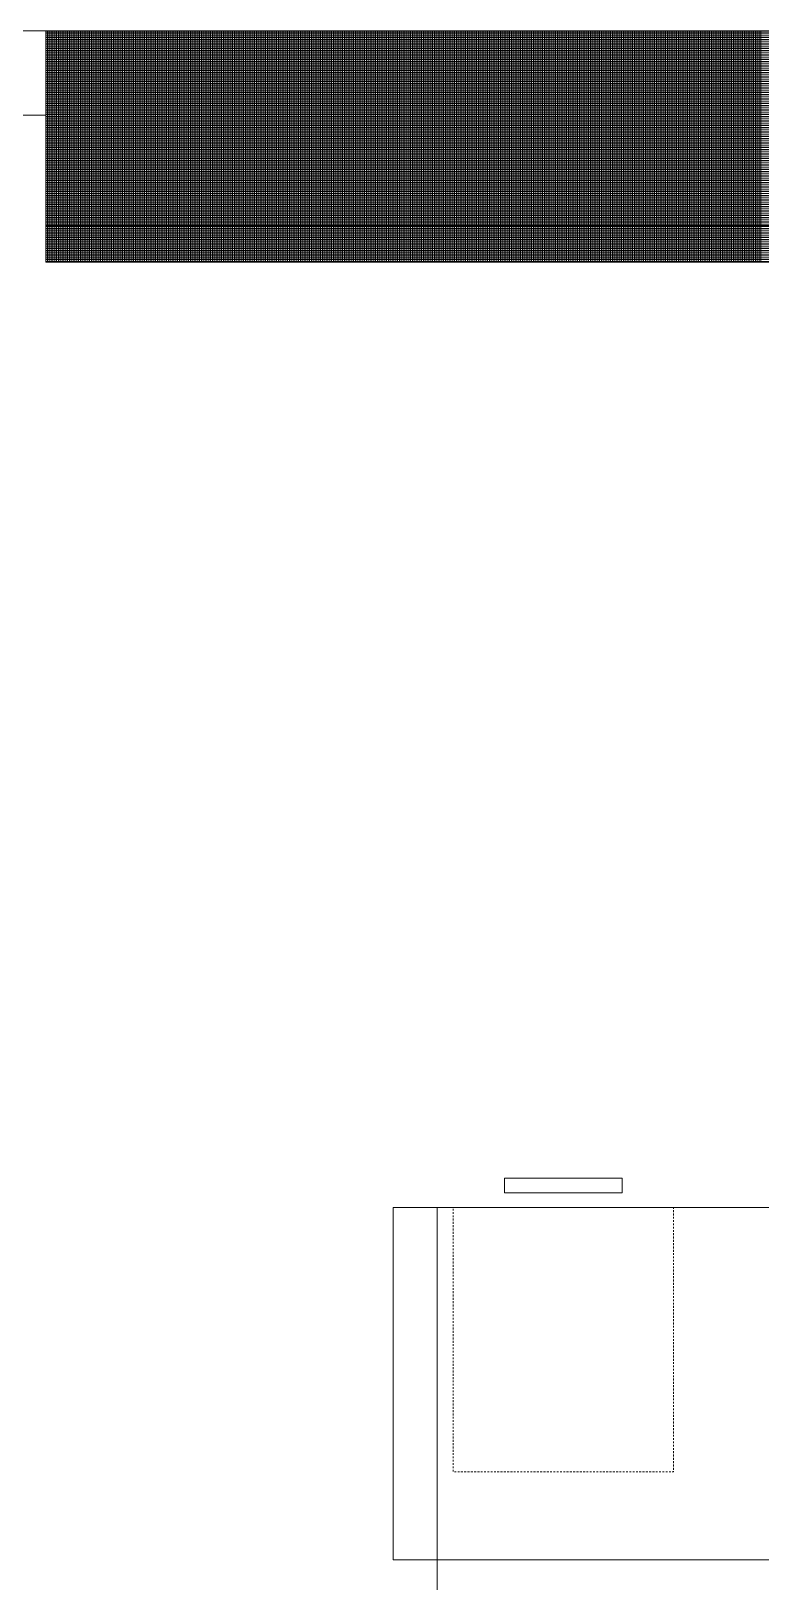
# Model space of a CAD drawing. Header units: inches. Extents: x -675 to 1187, y -924 to 1124.
# Drawn here: x 623.5 to 673.2, y 1018.5 to 1124.2 of the extents above; entities that cross this region are included whole.
import ezdxf

# ---------------------------------------------------------------- set-up
doc = ezdxf.new("R2010")
doc.units = ezdxf.units.IN
doc.header["$MEASUREMENT"] = 0
doc.linetypes.add('IMPORT-HIDDEN2', pattern=[0.1875, 0.125, -0.0625])
for name, color, linetype, lineweight in [('A-Furn', 250, 'Continuous', 13), ('A-Furn-File', 250, 'Continuous', 13), ('A-Furn-Panel', 250, 'Continuous', 13), ('Base_dwg', 8, 'Continuous', 9), ('core and shell', 50, 'Continuous', 9)]:
    doc.layers.add(name, color=color, linetype=linetype, lineweight=lineweight)

# ---------------------------------------------------------------- blocks, each defined once
blk = doc.blocks.new('Base_dwg_Ped file-727840-Level 1 Copy 1')
at = {"layer": 'A-Furn-File', "linetype": 'IMPORT-HIDDEN2', "flags": 128}
blk.add_lwpolyline([(-7.5, 0), (7.5, 0), (7.5, 18), (-7.5, 18)], close=True, dxfattribs=at)
at = {"layer": 'A-Furn-File', "flags": 128}
blk.add_lwpolyline([(-4, -2), (4, -2), (4, -1), (-4, -1)], close=True, dxfattribs=at)
blk = doc.blocks.new('Base_dwg-531197-Level 1 Copy 1')
at = {"layer": 'A-Furn', "flags": 128}
blk.add_lwpolyline([(1747.97, 1944), (1747.97, 2016), (1722.85, 2016), (1722.85, 1992), (1722.85, 1968), (1651.97, 1968), (1651.97, 1944)], close=True, dxfattribs=at)
at = {"layer": 'A-Furn-Panel', "flags": 128}
for points in [[(1648.97, 1944), (1651.97, 1944), (1651.97, 1968), (1648.97, 1968)], [(1747.97, 1941), (1651.97, 1941), (1651.97, 1944), (1747.97, 1944), (1747.97, 1941), (1722.85, 1941), (1722.85, 1944), (1747.97, 1944)]]:
    blk.add_lwpolyline(points, close=True, dxfattribs=at)
at = {"layer": 'core and shell'}
for p, q in [((1779.79, 2048.08), (1625.29, 2048.08)), ((1779.79, 2047.96), (1625.29, 2047.96)), ((1779.79, 2047.83), (1625.29, 2047.83)), ((1779.79, 2047.71), (1625.29, 2047.71)), ((1779.79, 2047.58), (1625.29, 2047.58)), ((1779.79, 2047.46), (1625.29, 2047.46)), ((1779.79, 2047.33), (1625.29, 2047.33)), ((1779.79, 2047.21), (1625.29, 2047.21)), ((1779.79, 2047.08), (1625.29, 2047.08)), ((1779.79, 2046.96), (1625.29, 2046.96)), ((1779.79, 2046.83), (1625.29, 2046.83)), ((1779.79, 2046.71), (1625.29, 2046.71)), ((1779.79, 2046.58), (1625.29, 2046.58)), ((1779.79, 2046.46), (1625.29, 2046.46)), ((1779.79, 2046.33), (1625.29, 2046.33)), ((1779.79, 2046.21), (1625.29, 2046.21)), ((1779.79, 2046.08), (1625.29, 2046.08)), ((1779.79, 2045.96), (1625.29, 2045.96)), ((1779.79, 2045.83), (1625.29, 2045.83)), ((1779.79, 2045.71), (1625.29, 2045.71)), ((1779.79, 2045.58), (1625.29, 2045.58)), ((1779.79, 2045.46), (1625.29, 2045.46)), ((1779.79, 2045.33), (1625.29, 2045.33)), ((1779.79, 2045.21), (1625.29, 2045.21)), ((1779.79, 2045.08), (1625.29, 2045.08)), ((1779.79, 2044.96), (1625.29, 2044.96)), ((1779.79, 2044.83), (1625.29, 2044.83)), ((1779.79, 2044.71), (1625.29, 2044.71)), ((1779.79, 2044.58), (1625.29, 2044.58)), ((1779.79, 2044.46), (1625.29, 2044.46)), ((1779.79, 2044.33), (1625.29, 2044.33)), ((1779.79, 2044.21), (1625.29, 2044.21)), ((1779.79, 2044.08), (1625.29, 2044.08)), ((1779.79, 2043.96), (1625.29, 2043.96)), ((1779.79, 2043.83), (1625.29, 2043.83)), ((1779.79, 2043.71), (1625.29, 2043.71)), ((1779.79, 2043.58), (1625.29, 2043.58)), ((1779.79, 2043.46), (1625.29, 2043.46)), ((1779.79, 2043.33), (1625.29, 2043.33)), ((1779.79, 2043.21), (1625.29, 2043.21)), ((1779.79, 2043.08), (1625.29, 2043.08)), ((1779.79, 2042.96), (1625.29, 2042.96)), ((1779.79, 2042.83), (1625.29, 2042.83)), ((1779.79, 2042.71), (1625.29, 2042.71)), ((1779.79, 2042.58), (1625.29, 2042.58)), ((1779.79, 2042.46), (1625.29, 2042.46)), ((1779.79, 2042.33), (1625.29, 2042.33)), ((1779.79, 2042.21), (1625.29, 2042.21)), ((1779.79, 2042.08), (1625.29, 2042.08)), ((1779.79, 2041.96), (1625.29, 2041.96)), ((1779.79, 2041.83), (1625.29, 2041.83)), ((1779.79, 2041.71), (1625.29, 2041.71)), ((1779.79, 2041.58), (1625.29, 2041.58)), ((1779.79, 2041.46), (1625.29, 2041.46)), ((1779.79, 2041.33), (1625.29, 2041.33)), ((1779.79, 2041.21), (1625.29, 2041.21)), ((1779.79, 2041.08), (1625.29, 2041.08)), ((1779.79, 2040.96), (1625.29, 2040.96)), ((1779.79, 2040.83), (1625.29, 2040.83)), ((1779.79, 2040.71), (1625.29, 2040.71)), ((1779.79, 2040.58), (1625.29, 2040.58)), ((1779.79, 2040.46), (1625.29, 2040.46)), ((1779.79, 2040.33), (1625.29, 2040.33)), ((1779.79, 2040.21), (1625.29, 2040.21)), ((1779.79, 2040.08), (1625.29, 2040.08)), ((1779.79, 2039.96), (1625.29, 2039.96)), ((1779.79, 2039.83), (1625.29, 2039.83)), ((1779.79, 2039.71), (1625.29, 2039.71)), ((1779.79, 2039.58), (1625.29, 2039.58)), ((1779.79, 2039.46), (1625.29, 2039.46)), ((1779.79, 2039.33), (1625.29, 2039.33)), ((1779.79, 2039.21), (1625.29, 2039.21)), ((1779.79, 2039.08), (1625.29, 2039.08)), ((1779.79, 2038.96), (1625.29, 2038.96)), ((1779.79, 2038.83), (1625.29, 2038.83)), ((1779.79, 2038.71), (1625.29, 2038.71)), ((1779.79, 2038.58), (1625.29, 2038.58)), ((1779.79, 2038.46), (1625.29, 2038.46)), ((1779.79, 2038.33), (1625.29, 2038.33)), ((1779.79, 2038.21), (1625.29, 2038.21)), ((1779.79, 2038.08), (1625.29, 2038.08)), ((1779.79, 2037.96), (1625.29, 2037.96)), ((1779.79, 2037.83), (1625.29, 2037.83)), ((1779.79, 2037.71), (1625.29, 2037.71)), ((1779.79, 2037.58), (1625.29, 2037.58)), ((1779.79, 2037.46), (1625.29, 2037.46)), ((1779.79, 2037.33), (1625.29, 2037.33)), ((1779.79, 2037.21), (1625.29, 2037.21)), ((1779.79, 2037.08), (1625.29, 2037.08)), ((1779.79, 2036.96), (1625.29, 2036.96)), ((1779.79, 2036.83), (1625.29, 2036.83)), ((1779.79, 2036.71), (1625.29, 2036.71)), ((1779.79, 2036.58), (1625.29, 2036.58)), ((1779.79, 2036.46), (1625.29, 2036.46)), ((1779.79, 2036.33), (1625.29, 2036.33)), ((1779.79, 2036.21), (1625.29, 2036.21)), ((1779.79, 2036.08), (1625.29, 2036.08)), ((1779.79, 2035.96), (1625.29, 2035.96)), ((1779.79, 2035.83), (1625.29, 2035.83)), ((1779.79, 2035.71), (1625.29, 2035.71)), ((1779.79, 2035.58), (1625.29, 2035.58)), ((1779.79, 2035.46), (1625.29, 2035.46)), ((1779.79, 2035.33), (1625.29, 2035.33)), ((1779.79, 2035.21), (1625.29, 2035.21)), ((1779.79, 2035.08), (1625.29, 2035.08)), ((1779.79, 2034.96), (1625.29, 2034.96)), ((1779.79, 2034.83), (1625.29, 2034.83)), ((1779.79, 2034.71), (1625.29, 2034.71)), ((1779.79, 2034.58), (1625.29, 2034.58)), ((1779.79, 2034.46), (1625.29, 2034.46)), ((1779.79, 2034.33), (1625.29, 2034.33)), ((1779.79, 2034.21), (1625.29, 2034.21)), ((1779.79, 2034.08), (1625.29, 2034.08)), ((1779.79, 2033.96), (1625.29, 2033.96)), ((1779.79, 2033.83), (1625.29, 2033.83)), ((1779.79, 2033.71), (1625.29, 2033.71)), ((1779.79, 2033.58), (1625.29, 2033.58)), ((1779.79, 2033.46), (1625.29, 2033.46)), ((1779.79, 2033.33), (1625.29, 2033.33)), ((1779.79, 2033.21), (1625.29, 2033.21)), ((1779.79, 2033.08), (1625.29, 2033.08)), ((1779.79, 2032.96), (1625.29, 2032.96)), ((1779.79, 2032.83), (1625.29, 2032.83)), ((1779.79, 2032.71), (1625.29, 2032.71)), ((1779.79, 2032.58), (1625.29, 2032.58)), ((1779.79, 2032.46), (1625.29, 2032.46))]:
    blk.add_line(p, q, dxfattribs=at)
at = {"layer": 'core and shell', "flags": 128}
for points in [[(1623.29, 2042.41), (1625.29, 2042.41), (1625.29, 2048.16), (1623.29, 2048.16), (1623.29, 2042.41)], [(1779.79, 2034.91), (1779.79, 2048.16), (1625.29, 2048.16), (1625.29, 2034.91), (1779.79, 2034.91)], [(1625.4, 2032.41), (1625.4, 2034.91), (1625.4, 2048.16)], [(1625.52, 2032.41), (1625.52, 2034.91), (1625.52, 2048.16)], [(1625.65, 2032.41), (1625.65, 2034.91), (1625.65, 2048.16)], [(1625.77, 2032.41), (1625.77, 2034.91), (1625.77, 2048.16)], [(1625.9, 2032.41), (1625.9, 2034.91), (1625.9, 2048.16)], [(1626.02, 2032.41), (1626.02, 2034.91), (1626.02, 2048.16)], [(1626.15, 2032.41), (1626.15, 2034.91), (1626.15, 2048.16)], [(1626.27, 2032.41), (1626.27, 2034.91), (1626.27, 2048.16)], [(1626.4, 2032.41), (1626.4, 2034.91), (1626.4, 2048.16)], [(1626.52, 2032.41), (1626.52, 2034.91), (1626.52, 2048.16)], [(1626.65, 2032.41), (1626.65, 2034.91), (1626.65, 2048.16)], [(1626.77, 2032.41), (1626.77, 2034.91), (1626.77, 2048.16)], [(1626.9, 2032.41), (1626.9, 2034.91), (1626.9, 2048.16)], [(1627.02, 2032.41), (1627.02, 2034.91), (1627.02, 2048.16)], [(1627.15, 2032.41), (1627.15, 2034.91), (1627.15, 2048.16)], [(1627.27, 2032.41), (1627.27, 2034.91), (1627.27, 2048.16)], [(1627.4, 2032.41), (1627.4, 2034.91), (1627.4, 2048.16)], [(1627.52, 2032.41), (1627.52, 2034.91), (1627.52, 2048.16)], [(1627.65, 2032.41), (1627.65, 2034.91), (1627.65, 2048.16)], [(1627.77, 2032.41), (1627.77, 2034.91), (1627.77, 2048.16)], [(1627.9, 2032.41), (1627.9, 2034.91), (1627.9, 2048.16)], [(1628.02, 2032.41), (1628.02, 2034.91), (1628.02, 2048.16)], [(1628.15, 2032.41), (1628.15, 2034.91), (1628.15, 2048.16)], [(1628.27, 2032.41), (1628.27, 2034.91), (1628.27, 2048.16)], [(1628.4, 2032.41), (1628.4, 2034.91), (1628.4, 2048.16)], [(1628.52, 2032.41), (1628.52, 2034.91), (1628.52, 2048.16)], [(1628.65, 2032.41), (1628.65, 2034.91), (1628.65, 2048.16)], [(1628.77, 2032.41), (1628.77, 2034.91), (1628.77, 2048.16)], [(1628.9, 2032.41), (1628.9, 2034.91), (1628.9, 2048.16)], [(1629.02, 2032.41), (1629.02, 2034.91), (1629.02, 2048.16)], [(1629.15, 2032.41), (1629.15, 2034.91), (1629.15, 2048.16)], [(1629.27, 2032.41), (1629.27, 2034.91), (1629.27, 2048.16)], [(1629.4, 2032.41), (1629.4, 2034.91), (1629.4, 2048.16)], [(1629.52, 2032.41), (1629.52, 2034.91), (1629.52, 2048.16)], [(1629.65, 2032.41), (1629.65, 2034.91), (1629.65, 2048.16)], [(1629.77, 2032.41), (1629.77, 2034.91), (1629.77, 2048.16)], [(1629.9, 2032.41), (1629.9, 2034.91), (1629.9, 2048.16)], [(1630.02, 2032.41), (1630.02, 2034.91), (1630.02, 2048.16)], [(1630.15, 2032.41), (1630.15, 2034.91), (1630.15, 2048.16)], [(1630.27, 2032.41), (1630.27, 2034.91), (1630.27, 2048.16)], [(1630.4, 2032.41), (1630.4, 2034.91), (1630.4, 2048.16)], [(1630.52, 2032.41), (1630.52, 2034.91), (1630.52, 2048.16)], [(1630.65, 2032.41), (1630.65, 2034.91), (1630.65, 2048.16)], [(1630.77, 2032.41), (1630.77, 2034.91), (1630.77, 2048.16)], [(1630.9, 2032.41), (1630.9, 2034.91), (1630.9, 2048.16)], [(1631.02, 2032.41), (1631.02, 2034.91), (1631.02, 2048.16)], [(1631.15, 2032.41), (1631.15, 2034.91), (1631.15, 2048.16)], [(1631.27, 2032.41), (1631.27, 2034.91), (1631.27, 2048.16)], [(1631.4, 2032.41), (1631.4, 2034.91), (1631.4, 2048.16)], [(1631.52, 2032.41), (1631.52, 2034.91), (1631.52, 2048.16)], [(1631.65, 2032.41), (1631.65, 2034.91), (1631.65, 2048.16)], [(1631.77, 2032.41), (1631.77, 2034.91), (1631.77, 2048.16)], [(1631.9, 2032.41), (1631.9, 2034.91), (1631.9, 2048.16)], [(1632.02, 2032.41), (1632.02, 2034.91), (1632.02, 2048.16)], [(1632.15, 2032.41), (1632.15, 2034.91), (1632.15, 2048.16)], [(1632.27, 2032.41), (1632.27, 2034.91), (1632.27, 2048.16)], [(1632.4, 2032.41), (1632.4, 2034.91), (1632.4, 2048.16)], [(1632.52, 2032.41), (1632.52, 2034.91), (1632.52, 2048.16)], [(1632.65, 2032.41), (1632.65, 2034.91), (1632.65, 2048.16)], [(1632.77, 2032.41), (1632.77, 2034.91), (1632.77, 2048.16)], [(1632.9, 2032.41), (1632.9, 2034.91), (1632.9, 2048.16)], [(1633.02, 2032.41), (1633.02, 2034.91), (1633.02, 2048.16)], [(1633.15, 2032.41), (1633.15, 2034.91), (1633.15, 2048.16)], [(1633.27, 2032.41), (1633.27, 2034.91), (1633.27, 2048.16)], [(1633.4, 2032.41), (1633.4, 2034.91), (1633.4, 2048.16)], [(1633.52, 2032.41), (1633.52, 2034.91), (1633.52, 2048.16)], [(1633.65, 2032.41), (1633.65, 2034.91), (1633.65, 2048.16)], [(1633.77, 2032.41), (1633.77, 2034.91), (1633.77, 2048.16)], [(1633.9, 2032.41), (1633.9, 2034.91), (1633.9, 2048.16)], [(1634.02, 2032.41), (1634.02, 2034.91), (1634.02, 2048.16)], [(1634.15, 2032.41), (1634.15, 2034.91), (1634.15, 2048.16)], [(1634.27, 2032.41), (1634.27, 2034.91), (1634.27, 2048.16)], [(1634.4, 2032.41), (1634.4, 2034.91), (1634.4, 2048.16)], [(1634.52, 2032.41), (1634.52, 2034.91), (1634.52, 2048.16)], [(1634.65, 2032.41), (1634.65, 2034.91), (1634.65, 2048.16)], [(1634.77, 2032.41), (1634.77, 2034.91), (1634.77, 2048.16)], [(1634.9, 2032.41), (1634.9, 2034.91), (1634.9, 2048.16)], [(1635.02, 2032.41), (1635.02, 2034.91), (1635.02, 2048.16)], [(1635.15, 2032.41), (1635.15, 2034.91), (1635.15, 2048.16)], [(1635.27, 2032.41), (1635.27, 2034.91), (1635.27, 2048.16)], [(1635.4, 2032.41), (1635.4, 2034.91), (1635.4, 2048.16)], [(1635.52, 2032.41), (1635.52, 2034.91), (1635.52, 2048.16)], [(1635.65, 2032.41), (1635.65, 2034.91), (1635.65, 2048.16)], [(1635.77, 2032.41), (1635.77, 2034.91), (1635.77, 2048.16)], [(1635.9, 2032.41), (1635.9, 2034.91), (1635.9, 2048.16)], [(1636.02, 2032.41), (1636.02, 2034.91), (1636.02, 2048.16)], [(1636.15, 2032.41), (1636.15, 2034.91), (1636.15, 2048.16)], [(1636.27, 2032.41), (1636.27, 2034.91), (1636.27, 2048.16)], [(1636.4, 2032.41), (1636.4, 2034.91), (1636.4, 2048.16)], [(1636.52, 2032.41), (1636.52, 2034.91), (1636.52, 2048.16)], [(1636.65, 2032.41), (1636.65, 2034.91), (1636.65, 2048.16)], [(1636.77, 2032.41), (1636.77, 2034.91), (1636.77, 2048.16)], [(1636.9, 2032.41), (1636.9, 2034.91), (1636.9, 2048.16)], [(1637.02, 2032.41), (1637.02, 2034.91), (1637.02, 2048.16)], [(1637.15, 2032.41), (1637.15, 2034.91), (1637.15, 2048.16)], [(1637.27, 2032.41), (1637.27, 2034.91), (1637.27, 2048.16)], [(1637.4, 2032.41), (1637.4, 2034.91), (1637.4, 2048.16)], [(1637.52, 2032.41), (1637.52, 2034.91), (1637.52, 2048.16)], [(1637.65, 2032.41), (1637.65, 2034.91), (1637.65, 2048.16)], [(1637.77, 2032.41), (1637.77, 2034.91), (1637.77, 2048.16)], [(1637.9, 2032.41), (1637.9, 2034.91), (1637.9, 2048.16)], [(1638.02, 2032.41), (1638.02, 2034.91), (1638.02, 2048.16)], [(1638.15, 2032.41), (1638.15, 2034.91), (1638.15, 2048.16)], [(1638.27, 2032.41), (1638.27, 2034.91), (1638.27, 2048.16)], [(1638.4, 2032.41), (1638.4, 2034.91), (1638.4, 2048.16)], [(1638.52, 2032.41), (1638.52, 2034.91), (1638.52, 2048.16)], [(1638.65, 2032.41), (1638.65, 2034.91), (1638.65, 2048.16)], [(1638.77, 2032.41), (1638.77, 2034.91), (1638.77, 2048.16)], [(1638.9, 2032.41), (1638.9, 2034.91), (1638.9, 2048.16)], [(1639.02, 2032.41), (1639.02, 2034.91), (1639.02, 2048.16)], [(1639.15, 2032.41), (1639.15, 2034.91), (1639.15, 2048.16)], [(1639.27, 2032.41), (1639.27, 2034.91), (1639.27, 2048.16)], [(1639.4, 2032.41), (1639.4, 2034.91), (1639.4, 2048.16)], [(1639.52, 2032.41), (1639.52, 2034.91), (1639.52, 2048.16)], [(1639.65, 2032.41), (1639.65, 2034.91), (1639.65, 2048.16)], [(1639.77, 2032.41), (1639.77, 2034.91), (1639.77, 2048.16)], [(1639.9, 2032.41), (1639.9, 2034.91), (1639.9, 2048.16)], [(1640.02, 2032.41), (1640.02, 2034.91), (1640.02, 2048.16)], [(1640.15, 2032.41), (1640.15, 2034.91), (1640.15, 2048.16)], [(1640.27, 2032.41), (1640.27, 2034.91), (1640.27, 2048.16)], [(1640.4, 2032.41), (1640.4, 2034.91), (1640.4, 2048.16)], [(1640.52, 2032.41), (1640.52, 2034.91), (1640.52, 2048.16)], [(1640.65, 2032.41), (1640.65, 2034.91), (1640.65, 2048.16)], [(1640.77, 2032.41), (1640.77, 2034.91), (1640.77, 2048.16)], [(1640.9, 2032.41), (1640.9, 2034.91), (1640.9, 2048.16)], [(1641.02, 2032.41), (1641.02, 2034.91), (1641.02, 2048.16)], [(1641.15, 2032.41), (1641.15, 2034.91), (1641.15, 2048.16)], [(1641.27, 2032.41), (1641.27, 2034.91), (1641.27, 2048.16)], [(1641.4, 2032.41), (1641.4, 2034.91), (1641.4, 2048.16)], [(1641.52, 2032.41), (1641.52, 2034.91), (1641.52, 2048.16)], [(1641.65, 2032.41), (1641.65, 2034.91), (1641.65, 2048.16)], [(1641.77, 2032.41), (1641.77, 2034.91), (1641.77, 2048.16)], [(1641.9, 2032.41), (1641.9, 2034.91), (1641.9, 2048.16)], [(1642.02, 2032.41), (1642.02, 2034.91), (1642.02, 2048.16)], [(1642.15, 2032.41), (1642.15, 2034.91), (1642.15, 2048.16)], [(1642.27, 2032.41), (1642.27, 2034.91), (1642.27, 2048.16)], [(1642.4, 2032.41), (1642.4, 2034.91), (1642.4, 2048.16)], [(1642.52, 2032.41), (1642.52, 2034.91), (1642.52, 2048.16)], [(1642.65, 2032.41), (1642.65, 2034.91), (1642.65, 2048.16)], [(1642.77, 2032.41), (1642.77, 2034.91), (1642.77, 2048.16)], [(1642.9, 2032.41), (1642.9, 2034.91), (1642.9, 2048.16)], [(1643.02, 2032.41), (1643.02, 2034.91), (1643.02, 2048.16)], [(1643.15, 2032.41), (1643.15, 2034.91), (1643.15, 2048.16)], [(1643.27, 2032.41), (1643.27, 2034.91), (1643.27, 2048.16)], [(1643.4, 2032.41), (1643.4, 2034.91), (1643.4, 2048.16)], [(1643.52, 2032.41), (1643.52, 2034.91), (1643.52, 2048.16)], [(1643.65, 2032.41), (1643.65, 2034.91), (1643.65, 2048.16)], [(1643.77, 2032.41), (1643.77, 2034.91), (1643.77, 2048.16)], [(1643.9, 2032.41), (1643.9, 2034.91), (1643.9, 2048.16)], [(1644.02, 2032.41), (1644.02, 2034.91), (1644.02, 2048.16)], [(1644.15, 2032.41), (1644.15, 2034.91), (1644.15, 2048.16)], [(1644.27, 2032.41), (1644.27, 2034.91), (1644.27, 2048.16)], [(1644.4, 2032.41), (1644.4, 2034.91), (1644.4, 2048.16)], [(1644.52, 2032.41), (1644.52, 2034.91), (1644.52, 2048.16)], [(1644.65, 2032.41), (1644.65, 2034.91), (1644.65, 2048.16)], [(1644.77, 2032.41), (1644.77, 2034.91), (1644.77, 2048.16)], [(1644.9, 2032.41), (1644.9, 2034.91), (1644.9, 2048.16)], [(1645.02, 2032.41), (1645.02, 2034.91), (1645.02, 2048.16)], [(1645.15, 2032.41), (1645.15, 2034.91), (1645.15, 2048.16)], [(1645.27, 2032.41), (1645.27, 2034.91), (1645.27, 2048.16)], [(1645.4, 2032.41), (1645.4, 2034.91), (1645.4, 2048.16)], [(1645.52, 2032.41), (1645.52, 2034.91), (1645.52, 2048.16)], [(1645.65, 2032.41), (1645.65, 2034.91), (1645.65, 2048.16)], [(1645.77, 2032.41), (1645.77, 2034.91), (1645.77, 2048.16)], [(1645.9, 2032.41), (1645.9, 2034.91), (1645.9, 2048.16)], [(1646.02, 2032.41), (1646.02, 2034.91), (1646.02, 2048.16)], [(1646.15, 2032.41), (1646.15, 2034.91), (1646.15, 2048.16)], [(1646.27, 2032.41), (1646.27, 2034.91), (1646.27, 2048.16)], [(1646.4, 2032.41), (1646.4, 2034.91), (1646.4, 2048.16)], [(1646.52, 2032.41), (1646.52, 2034.91), (1646.52, 2048.16)], [(1646.65, 2032.41), (1646.65, 2034.91), (1646.65, 2048.16)], [(1646.77, 2032.41), (1646.77, 2034.91), (1646.77, 2048.16)], [(1646.9, 2032.41), (1646.9, 2034.91), (1646.9, 2048.16)], [(1647.02, 2032.41), (1647.02, 2034.91), (1647.02, 2048.16)], [(1647.15, 2032.41), (1647.15, 2034.91), (1647.15, 2048.16)], [(1647.27, 2032.41), (1647.27, 2034.91), (1647.27, 2048.16)], [(1647.4, 2032.41), (1647.4, 2034.91), (1647.4, 2048.16)], [(1647.52, 2032.41), (1647.52, 2034.91), (1647.52, 2048.16)], [(1647.65, 2032.41), (1647.65, 2034.91), (1647.65, 2048.16)], [(1647.77, 2032.41), (1647.77, 2034.91), (1647.77, 2048.16)], [(1647.9, 2032.41), (1647.9, 2034.91), (1647.9, 2048.16)], [(1648.02, 2032.41), (1648.02, 2034.91), (1648.02, 2048.16)], [(1648.15, 2032.41), (1648.15, 2034.91), (1648.15, 2048.16)], [(1648.27, 2032.41), (1648.27, 2034.91), (1648.27, 2048.16)], [(1648.4, 2032.41), (1648.4, 2034.91), (1648.4, 2048.16)], [(1648.52, 2032.41), (1648.52, 2034.91), (1648.52, 2048.16)], [(1648.65, 2032.41), (1648.65, 2034.91), (1648.65, 2048.16)], [(1648.77, 2032.41), (1648.77, 2034.91), (1648.77, 2048.16)], [(1648.9, 2032.41), (1648.9, 2034.91), (1648.9, 2048.16)], [(1649.02, 2032.41), (1649.02, 2034.91), (1649.02, 2048.16)], [(1649.15, 2032.41), (1649.15, 2034.91), (1649.15, 2048.16)], [(1649.27, 2032.41), (1649.27, 2034.91), (1649.27, 2048.16)], [(1649.4, 2032.41), (1649.4, 2034.91), (1649.4, 2048.16)], [(1649.52, 2032.41), (1649.52, 2034.91), (1649.52, 2048.16)], [(1649.65, 2032.41), (1649.65, 2034.91), (1649.65, 2048.16)], [(1649.77, 2032.41), (1649.77, 2034.91), (1649.77, 2048.16)], [(1649.9, 2032.41), (1649.9, 2034.91), (1649.9, 2048.16)], [(1650.02, 2032.41), (1650.02, 2034.91), (1650.02, 2048.16)], [(1650.15, 2032.41), (1650.15, 2034.91), (1650.15, 2048.16)], [(1650.27, 2032.41), (1650.27, 2034.91), (1650.27, 2048.16)], [(1650.4, 2032.41), (1650.4, 2034.91), (1650.4, 2048.16)], [(1650.52, 2032.41), (1650.52, 2034.91), (1650.52, 2048.16)], [(1650.65, 2032.41), (1650.65, 2034.91), (1650.65, 2048.16)], [(1650.77, 2032.41), (1650.77, 2034.91), (1650.77, 2048.16)], [(1650.9, 2032.41), (1650.9, 2034.91), (1650.9, 2048.16)], [(1651.02, 2032.41), (1651.02, 2034.91), (1651.02, 2048.16)], [(1651.15, 2032.41), (1651.15, 2034.91), (1651.15, 2048.16)], [(1651.27, 2032.41), (1651.27, 2034.91), (1651.27, 2048.16)], [(1651.4, 2032.41), (1651.4, 2034.91), (1651.4, 2048.16)], [(1651.52, 2032.41), (1651.52, 2034.91), (1651.52, 2048.16)], [(1651.65, 2032.41), (1651.65, 2034.91), (1651.65, 2048.16)], [(1651.77, 2032.41), (1651.77, 2034.91), (1651.77, 2048.16)], [(1651.9, 2032.41), (1651.9, 2034.91), (1651.9, 2048.16)], [(1652.02, 2032.41), (1652.02, 2034.91), (1652.02, 2048.16)], [(1652.15, 2032.41), (1652.15, 2034.91), (1652.15, 2048.16)], [(1652.27, 2032.41), (1652.27, 2034.91), (1652.27, 2048.16)], [(1652.4, 2032.41), (1652.4, 2034.91), (1652.4, 2048.16)], [(1652.52, 2032.41), (1652.52, 2034.91), (1652.52, 2048.16)], [(1652.65, 2032.41), (1652.65, 2034.91), (1652.65, 2048.16)], [(1652.77, 2032.41), (1652.77, 2034.91), (1652.77, 2048.16)], [(1652.9, 2032.41), (1652.9, 2034.91), (1652.9, 2048.16)], [(1653.02, 2032.41), (1653.02, 2034.91), (1653.02, 2048.16)], [(1653.15, 2032.41), (1653.15, 2034.91), (1653.15, 2048.16)], [(1653.27, 2032.41), (1653.27, 2034.91), (1653.27, 2048.16)], [(1653.4, 2032.41), (1653.4, 2034.91), (1653.4, 2048.16)], [(1653.52, 2032.41), (1653.52, 2034.91), (1653.52, 2048.16)], [(1653.65, 2032.41), (1653.65, 2034.91), (1653.65, 2048.16)], [(1653.77, 2032.41), (1653.77, 2034.91), (1653.77, 2048.16)], [(1653.9, 2032.41), (1653.9, 2034.91), (1653.9, 2048.16)], [(1654.02, 2032.41), (1654.02, 2034.91), (1654.02, 2048.16)], [(1654.15, 2032.41), (1654.15, 2034.91), (1654.15, 2048.16)], [(1654.27, 2032.41), (1654.27, 2034.91), (1654.27, 2048.16)], [(1654.4, 2032.41), (1654.4, 2034.91), (1654.4, 2048.16)], [(1654.52, 2032.41), (1654.52, 2034.91), (1654.52, 2048.16)], [(1654.65, 2032.41), (1654.65, 2034.91), (1654.65, 2048.16)], [(1654.77, 2032.41), (1654.77, 2034.91), (1654.77, 2048.16)], [(1654.9, 2032.41), (1654.9, 2034.91), (1654.9, 2048.16)], [(1655.02, 2032.41), (1655.02, 2034.91), (1655.02, 2048.16)], [(1655.15, 2032.41), (1655.15, 2034.91), (1655.15, 2048.16)], [(1655.27, 2032.41), (1655.27, 2034.91), (1655.27, 2048.16)], [(1655.4, 2032.41), (1655.4, 2034.91), (1655.4, 2048.16)], [(1655.52, 2032.41), (1655.52, 2034.91), (1655.52, 2048.16)], [(1655.65, 2032.41), (1655.65, 2034.91), (1655.65, 2048.16)], [(1655.77, 2032.41), (1655.77, 2034.91), (1655.77, 2048.16)], [(1655.9, 2032.41), (1655.9, 2034.91), (1655.9, 2048.16)], [(1656.02, 2032.41), (1656.02, 2034.91), (1656.02, 2048.16)], [(1656.15, 2032.41), (1656.15, 2034.91), (1656.15, 2048.16)], [(1656.27, 2032.41), (1656.27, 2034.91), (1656.27, 2048.16)], [(1656.4, 2032.41), (1656.4, 2034.91), (1656.4, 2048.16)], [(1656.52, 2032.41), (1656.52, 2034.91), (1656.52, 2048.16)], [(1656.65, 2032.41), (1656.65, 2034.91), (1656.65, 2048.16)], [(1656.77, 2032.41), (1656.77, 2034.91), (1656.77, 2048.16)], [(1656.9, 2032.41), (1656.9, 2034.91), (1656.9, 2048.16)], [(1657.02, 2032.41), (1657.02, 2034.91), (1657.02, 2048.16)], [(1657.15, 2032.41), (1657.15, 2034.91), (1657.15, 2048.16)], [(1657.27, 2032.41), (1657.27, 2034.91), (1657.27, 2048.16)], [(1657.4, 2032.41), (1657.4, 2034.91), (1657.4, 2048.16)], [(1657.52, 2032.41), (1657.52, 2034.91), (1657.52, 2048.16)], [(1657.65, 2032.41), (1657.65, 2034.91), (1657.65, 2048.16)], [(1657.77, 2032.41), (1657.77, 2034.91), (1657.77, 2048.16)], [(1657.9, 2032.41), (1657.9, 2034.91), (1657.9, 2048.16)], [(1658.02, 2032.41), (1658.02, 2034.91), (1658.02, 2048.16)], [(1658.15, 2032.41), (1658.15, 2034.91), (1658.15, 2048.16)], [(1658.27, 2032.41), (1658.27, 2034.91), (1658.27, 2048.16)], [(1658.4, 2032.41), (1658.4, 2034.91), (1658.4, 2048.16)], [(1658.52, 2032.41), (1658.52, 2034.91), (1658.52, 2048.16)], [(1658.65, 2032.41), (1658.65, 2034.91), (1658.65, 2048.16)], [(1658.77, 2032.41), (1658.77, 2034.91), (1658.77, 2048.16)], [(1658.9, 2032.41), (1658.9, 2034.91), (1658.9, 2048.16)], [(1659.02, 2032.41), (1659.02, 2034.91), (1659.02, 2048.16)], [(1659.15, 2032.41), (1659.15, 2034.91), (1659.15, 2048.16)], [(1659.27, 2032.41), (1659.27, 2034.91), (1659.27, 2048.16)], [(1659.4, 2032.41), (1659.4, 2034.91), (1659.4, 2048.16)], [(1659.52, 2032.41), (1659.52, 2034.91), (1659.52, 2048.16)], [(1659.65, 2032.41), (1659.65, 2034.91), (1659.65, 2048.16)], [(1659.77, 2032.41), (1659.77, 2034.91), (1659.77, 2048.16)], [(1659.9, 2032.41), (1659.9, 2034.91), (1659.9, 2048.16)], [(1660.02, 2032.41), (1660.02, 2034.91), (1660.02, 2048.16)], [(1660.15, 2032.41), (1660.15, 2034.91), (1660.15, 2048.16)], [(1660.27, 2032.41), (1660.27, 2034.91), (1660.27, 2048.16)], [(1660.4, 2032.41), (1660.4, 2034.91), (1660.4, 2048.16)], [(1660.52, 2032.41), (1660.52, 2034.91), (1660.52, 2048.16)], [(1660.65, 2032.41), (1660.65, 2034.91), (1660.65, 2048.16)], [(1660.77, 2032.41), (1660.77, 2034.91), (1660.77, 2048.16)], [(1660.9, 2032.41), (1660.9, 2034.91), (1660.9, 2048.16)], [(1661.02, 2032.41), (1661.02, 2034.91), (1661.02, 2048.16)], [(1661.15, 2032.41), (1661.15, 2034.91), (1661.15, 2048.16)], [(1661.27, 2032.41), (1661.27, 2034.91), (1661.27, 2048.16)], [(1661.4, 2032.41), (1661.4, 2034.91), (1661.4, 2048.16)], [(1661.52, 2032.41), (1661.52, 2034.91), (1661.52, 2048.16)], [(1661.65, 2032.41), (1661.65, 2034.91), (1661.65, 2048.16)], [(1661.77, 2032.41), (1661.77, 2034.91), (1661.77, 2048.16)], [(1661.9, 2032.41), (1661.9, 2034.91), (1661.9, 2048.16)], [(1662.02, 2032.41), (1662.02, 2034.91), (1662.02, 2048.16)], [(1662.15, 2032.41), (1662.15, 2034.91), (1662.15, 2048.16)], [(1662.27, 2032.41), (1662.27, 2034.91), (1662.27, 2048.16)], [(1662.4, 2032.41), (1662.4, 2034.91), (1662.4, 2048.16)], [(1662.52, 2032.41), (1662.52, 2034.91), (1662.52, 2048.16)], [(1662.65, 2032.41), (1662.65, 2034.91), (1662.65, 2048.16)], [(1662.77, 2032.41), (1662.77, 2034.91), (1662.77, 2048.16)], [(1662.9, 2032.41), (1662.9, 2034.91), (1662.9, 2048.16)], [(1663.02, 2032.41), (1663.02, 2034.91), (1663.02, 2048.16)], [(1663.15, 2032.41), (1663.15, 2034.91), (1663.15, 2048.16)], [(1663.27, 2032.41), (1663.27, 2034.91), (1663.27, 2048.16)], [(1663.4, 2032.41), (1663.4, 2034.91), (1663.4, 2048.16)], [(1663.52, 2032.41), (1663.52, 2034.91), (1663.52, 2048.16)], [(1663.65, 2032.41), (1663.65, 2034.91), (1663.65, 2048.16)], [(1663.77, 2032.41), (1663.77, 2034.91), (1663.77, 2048.16)], [(1663.9, 2032.41), (1663.9, 2034.91), (1663.9, 2048.16)], [(1664.02, 2032.41), (1664.02, 2034.91), (1664.02, 2048.16)], [(1664.15, 2032.41), (1664.15, 2034.91), (1664.15, 2048.16)], [(1664.27, 2032.41), (1664.27, 2034.91), (1664.27, 2048.16)], [(1664.4, 2032.41), (1664.4, 2034.91), (1664.4, 2048.16)], [(1664.52, 2032.41), (1664.52, 2034.91), (1664.52, 2048.16)], [(1664.65, 2032.41), (1664.65, 2034.91), (1664.65, 2048.16)], [(1664.77, 2032.41), (1664.77, 2034.91), (1664.77, 2048.16)], [(1664.9, 2032.41), (1664.9, 2034.91), (1664.9, 2048.16)], [(1665.02, 2032.41), (1665.02, 2034.91), (1665.02, 2048.16)], [(1665.15, 2032.41), (1665.15, 2034.91), (1665.15, 2048.16)], [(1665.27, 2032.41), (1665.27, 2034.91), (1665.27, 2048.16)], [(1665.4, 2032.41), (1665.4, 2034.91), (1665.4, 2048.16)], [(1665.52, 2032.41), (1665.52, 2034.91), (1665.52, 2048.16)], [(1665.65, 2032.41), (1665.65, 2034.91), (1665.65, 2048.16)], [(1665.77, 2032.41), (1665.77, 2034.91), (1665.77, 2048.16)], [(1665.9, 2032.41), (1665.9, 2034.91), (1665.9, 2048.16)], [(1666.02, 2032.41), (1666.02, 2034.91), (1666.02, 2048.16)], [(1666.15, 2032.41), (1666.15, 2034.91), (1666.15, 2048.16)], [(1666.27, 2032.41), (1666.27, 2034.91), (1666.27, 2048.16)], [(1666.4, 2032.41), (1666.4, 2034.91), (1666.4, 2048.16)], [(1666.52, 2032.41), (1666.52, 2034.91), (1666.52, 2048.16)], [(1666.65, 2032.41), (1666.65, 2034.91), (1666.65, 2048.16)], [(1666.77, 2032.41), (1666.77, 2034.91), (1666.77, 2048.16)], [(1666.9, 2032.41), (1666.9, 2034.91), (1666.9, 2048.16)], [(1667.02, 2032.41), (1667.02, 2034.91), (1667.02, 2048.16)], [(1667.15, 2032.41), (1667.15, 2034.91), (1667.15, 2048.16)], [(1667.27, 2032.41), (1667.27, 2034.91), (1667.27, 2048.16)], [(1667.4, 2032.41), (1667.4, 2034.91), (1667.4, 2048.16)], [(1667.52, 2032.41), (1667.52, 2034.91), (1667.52, 2048.16)], [(1667.65, 2032.41), (1667.65, 2034.91), (1667.65, 2048.16)], [(1667.77, 2032.41), (1667.77, 2034.91), (1667.77, 2048.16)], [(1667.9, 2032.41), (1667.9, 2034.91), (1667.9, 2048.16)], [(1668.02, 2032.41), (1668.02, 2034.91), (1668.02, 2048.16)], [(1668.15, 2032.41), (1668.15, 2034.91), (1668.15, 2048.16)], [(1668.27, 2032.41), (1668.27, 2034.91), (1668.27, 2048.16)], [(1668.4, 2032.41), (1668.4, 2034.91), (1668.4, 2048.16)], [(1668.52, 2032.41), (1668.52, 2034.91), (1668.52, 2048.16)], [(1668.65, 2032.41), (1668.65, 2034.91), (1668.65, 2048.16)], [(1668.77, 2032.41), (1668.77, 2034.91), (1668.77, 2048.16)], [(1668.9, 2032.41), (1668.9, 2034.91), (1668.9, 2048.16)], [(1669.02, 2032.41), (1669.02, 2034.91), (1669.02, 2048.16)], [(1669.15, 2032.41), (1669.15, 2034.91), (1669.15, 2048.16)], [(1669.27, 2032.41), (1669.27, 2034.91), (1669.27, 2048.16)], [(1669.4, 2032.41), (1669.4, 2034.91), (1669.4, 2048.16)], [(1669.52, 2032.41), (1669.52, 2034.91), (1669.52, 2048.16)], [(1669.65, 2032.41), (1669.65, 2034.91), (1669.65, 2048.16)], [(1669.77, 2032.41), (1669.77, 2034.91), (1669.77, 2048.16)], [(1669.9, 2032.41), (1669.9, 2034.91), (1669.9, 2048.16)], [(1670.02, 2032.41), (1670.02, 2034.91), (1670.02, 2048.16)], [(1670.15, 2032.41), (1670.15, 2034.91), (1670.15, 2048.16)], [(1670.27, 2032.41), (1670.27, 2034.91), (1670.27, 2048.16)], [(1670.4, 2032.41), (1670.4, 2034.91), (1670.4, 2048.16)], [(1670.52, 2032.41), (1670.52, 2034.91), (1670.52, 2048.16)], [(1670.65, 2032.41), (1670.65, 2034.91), (1670.65, 2048.16)], [(1670.77, 2032.41), (1670.77, 2034.91), (1670.77, 2048.16)], [(1670.9, 2032.41), (1670.9, 2034.91), (1670.9, 2048.16)], [(1671.02, 2032.41), (1671.02, 2034.91), (1671.02, 2048.16)], [(1671.15, 2032.41), (1671.15, 2034.91), (1671.15, 2048.16)], [(1671.27, 2032.41), (1671.27, 2034.91), (1671.27, 2048.16)], [(1671.4, 2032.41), (1671.4, 2034.91), (1671.4, 2048.16)], [(1671.52, 2032.41), (1671.52, 2034.91), (1671.52, 2048.16)], [(1671.65, 2032.41), (1671.65, 2034.91), (1671.65, 2048.16)], [(1671.77, 2032.41), (1671.77, 2034.91), (1671.77, 2048.16)], [(1671.9, 2032.41), (1671.9, 2034.91), (1671.9, 2048.16)], [(1672.02, 2032.41), (1672.02, 2034.91), (1672.02, 2048.16)], [(1672.15, 2032.41), (1672.15, 2034.91), (1672.15, 2048.16)], [(1672.27, 2032.41), (1672.27, 2034.91), (1672.27, 2048.16)], [(1672.4, 2032.41), (1672.4, 2034.91), (1672.4, 2048.16)], [(1672.52, 2032.41), (1672.52, 2034.91), (1672.52, 2048.16)], [(1672.65, 2032.41), (1672.65, 2034.91), (1672.65, 2048.16)], [(1672.77, 2032.41), (1672.77, 2034.91), (1672.77, 2048.16)], [(1672.9, 2032.41), (1672.9, 2034.91), (1672.9, 2048.16)], [(1673.02, 2032.41), (1673.02, 2034.91), (1673.02, 2048.16)], [(1673.15, 2032.41), (1673.15, 2034.91), (1673.15, 2048.16)], [(1673.27, 2032.41), (1673.27, 2034.91), (1673.27, 2048.16)], [(1673.4, 2032.41), (1673.4, 2034.91), (1673.4, 2048.16)], [(1673.52, 2032.41), (1673.52, 2034.91), (1673.52, 2048.16)], [(1673.65, 2032.41), (1673.65, 2034.91), (1673.65, 2048.16)], [(1673.77, 2032.41), (1673.77, 2034.91), (1673.77, 2048.16)], [(1673.9, 2032.41), (1673.9, 2034.91), (1673.9, 2048.16)], [(1674.02, 2032.41), (1674.02, 2034.91), (1674.02, 2048.16)]]:
    blk.add_lwpolyline(points, dxfattribs=at)
blk.add_lwpolyline([(1625.29, 2034.91), (1625.29, 2032.41), (1779.79, 2032.41), (1779.79, 2034.91)], close=True, dxfattribs=at)
at = {"rotation": 180}
blk.add_blockref('Base_dwg_Ped file-727840-Level 1 Copy 1', (1660.56, 1968), dxfattribs=at)

msp = doc.modelspace()

# ---------------------------------------------------------------- block references
at = {"layer": 'Base_dwg', "color": 7, "lineweight": 20}
msp.add_blockref('Base_dwg-531197-Level 1 Copy 1', (-1000.79, -923.95), dxfattribs=at)

doc.saveas('drawing.dxf')
